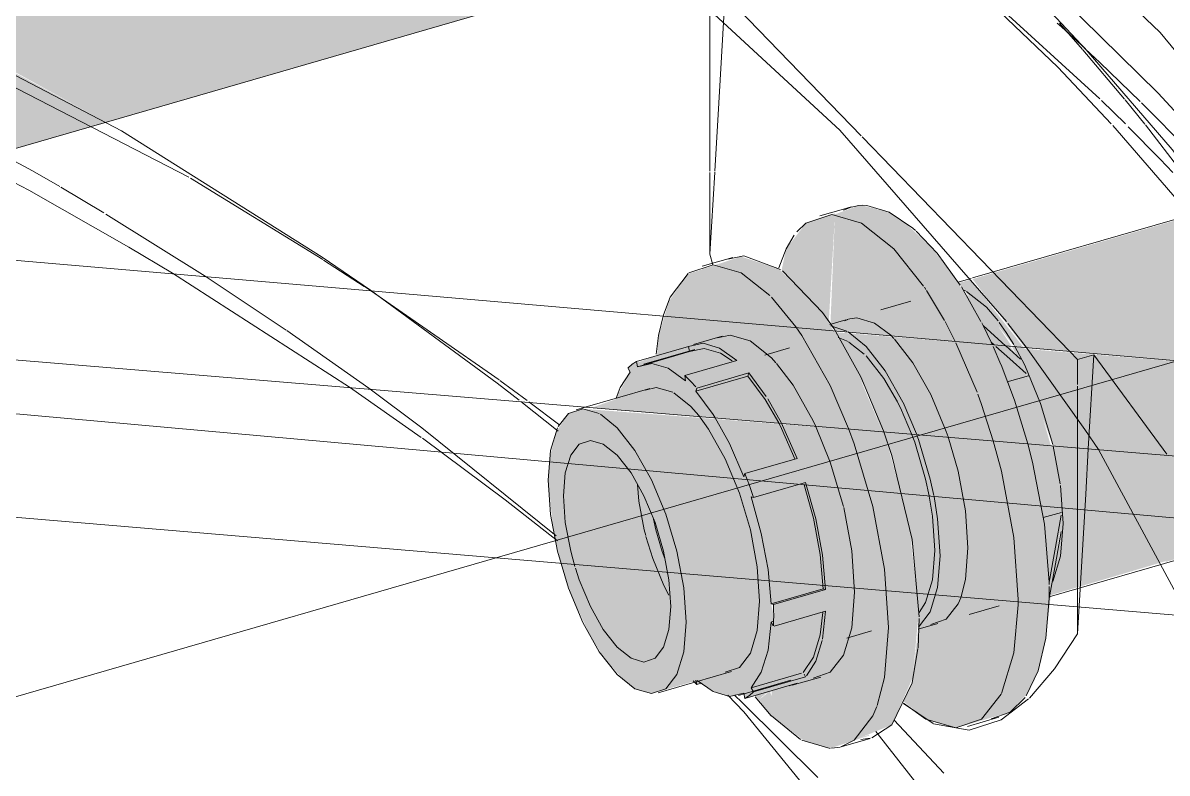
# Model space of a CAD drawing. Header units: metres. Extents: x -0.9 to 62, y -37.3 to 60.
# Drawn here: x 35.2164 to 35.391, y 43.3343 to 43.4489 of the extents above; entities that cross this region are included whole.
import ezdxf

# ---------------------------------------------------------------- set-up
doc = ezdxf.new("R2010")
doc.units = ezdxf.units.M
doc.layers.add('A-FLOR', color=7, linetype='Continuous', lineweight=9, true_color=0x007f00)
doc.layers.add('P-PIPE', color=7, linetype='Continuous', lineweight=5)
doc.layers.add('P-SANR-FIXT', color=7, linetype='Continuous', lineweight=5)

# ---------------------------------------------------------------- blocks, each defined once
blk = doc.blocks.new('Caixa d_água de polietileno 1000 a 5000 Litros - Fortlev - 1000 L-3723394-3D_DT_05')
at = {"layer": 'P-SANR-FIXT', "true_color": 0x1d4581, "transparency": 33554560}
h = blk.add_hatch(color=156, dxfattribs=at)
h.paths.add_polyline_path([(11.02052, 43.19987), (11.02219, 43.21289), (11.02891, 43.23912), (11.03451, 43.25417), (11.0136, 43.24817), (11.01379, 43.2407), (11.01681, 43.2158), (11.02049, 43.20001)])
h.paths.add_polyline_path([(11.01845, 43.2373), (11.01845, 43.2373), (11.01902, 43.23733)])
h.paths.add_polyline_path([(11.01372, 43.263), (11.04182, 43.27079), (11.04973, 43.28649), (11.06591, 43.31167), (11.08321, 43.3339), (11.10392, 43.3563), (11.12789, 43.37839), (11.15151, 43.3974), (11.17973, 43.41718), (11.21082, 43.43619), (11.24269, 43.45331), (11.27732, 43.46984), (11.14804, 43.47918), (11.14572, 43.47752), (11.11815, 43.45489), (11.09498, 43.4328), (11.07512, 43.41065), (11.05761, 43.38738), (11.04299, 43.36363), (11.03155, 43.34021), (11.02282, 43.31635), (11.01667, 43.2906), (11.01374, 43.26543), (11.01372, 43.2638)])
h.paths.add_polyline_path([(12.21938, 43.43373), (12.30389, 43.45817), (12.2834, 43.47509), (12.25235, 43.4971), (12.22177, 43.51602), (12.18978, 43.53341), (12.15496, 43.55), (12.1198, 43.5647), (12.11658, 43.56589), (11.98169, 43.52388), (12.00505, 43.5184), (12.04864, 43.50626), (12.08759, 43.49358), (12.12289, 43.4804), (12.1591, 43.46487), (12.1934, 43.44805), (12.21755, 43.43473)])
h.paths.add_polyline_path([(11.30907, 43.48282), (11.31669, 43.48568), (11.35469, 43.49914), (11.36651, 43.50283), (11.36198, 43.50716), (11.3613, 43.50809), (11.35556, 43.51083), (11.34969, 43.51617), (11.34598, 43.52144), (11.34396, 43.52647), (11.34301, 43.53462), (11.34331, 43.53705), (11.34481, 43.54481), (11.34856, 43.55352), (11.35401, 43.56149), (11.36124, 43.56884), (11.36345, 43.57045), (11.37027, 43.57472), (11.37583, 43.57728), (11.38329, 43.57926), (11.39056, 43.57972), (11.39677, 43.57895), (11.39929, 43.57801), (11.40389, 43.57581), (11.408, 43.57254), (11.41281, 43.56692), (11.41613, 43.56055), (11.42047, 43.55599), (11.42385, 43.54919), (11.42499, 43.54131), (11.42354, 43.53192), (11.42265, 43.52962), (11.42304, 43.52819), (11.42353, 43.52402), (11.42291, 43.51886), (11.43592, 43.52204), (11.47109, 43.52991), (11.52012, 43.53865), (11.56184, 43.54485), (11.46205, 43.61052), (11.43345, 43.60412), (11.4344, 43.60282), (11.43416, 43.56911), (11.4331, 43.60404), (11.42054, 43.60096), (11.38135, 43.59031), (11.33999, 43.57709), (11.30292, 43.56341), (11.2662, 43.54783), (11.23628, 43.53357), (11.2, 43.51358), (11.17014, 43.49479), (11.16708, 43.49263), (11.30885, 43.48284)])
h.paths.add_polyline_path([(11.95275, 43.5302), (12.0946, 43.57399), (12.08115, 43.57876), (12.04025, 43.59156), (11.99929, 43.6025), (11.95671, 43.61203), (11.91732, 43.61938), (11.87241, 43.62598), (11.8234, 43.63119), (11.78393, 43.6341), (11.76997, 43.63463), (11.73879, 43.55341), (11.79029, 43.55122), (11.83492, 43.54768), (11.87898, 43.54258), (11.92296, 43.53581), (11.95263, 43.53022)])
h.paths.add_polyline_path([(11.58185, 43.54664), (11.61069, 43.54942), (11.6548, 43.55224), (11.70122, 43.5535), (11.73431, 43.55352), (11.75298, 43.60397), (11.76466, 43.63484), (11.73085, 43.63584), (11.68511, 43.63566), (11.64377, 43.63415), (11.5956, 43.63056), (11.54924, 43.62534), (11.50749, 43.61913), (11.47965, 43.61386), (11.57497, 43.55122), (11.57976, 43.54803)])
h = blk.add_hatch(color=156, dxfattribs=at)
h.paths.add_polyline_path([(12.32971, 43.40311), (12.33067, 43.41982), (12.32623, 43.41831), (12.32321, 43.41439), (12.32251, 43.41112), (12.32267, 43.41099), (12.32933, 43.40375), (12.32964, 43.40324)])
h.paths.add_polyline_path([(11.3613, 43.50809), (11.357, 43.51422), (11.35508, 43.52475), (11.35731, 43.53639), (11.36296, 43.54726), (11.37265, 43.55741), (11.3829, 43.56391), (11.39462, 43.5673), (11.40567, 43.56667), (11.41511, 43.56163), (11.41556, 43.56142), (11.41237, 43.56776), (11.40671, 43.57357), (11.40297, 43.57638), (11.39677, 43.57895), (11.39561, 43.57922), (11.38819, 43.57976), (11.38137, 43.57888), (11.37392, 43.57646), (11.36854, 43.5739), (11.36055, 43.56826), (11.35805, 43.56576), (11.35282, 43.56011), (11.3478, 43.55235), (11.34439, 43.5437), (11.34301, 43.53336), (11.34325, 43.53125), (11.34409, 43.52615), (11.34674, 43.52015), (11.35033, 43.51559), (11.35602, 43.51041), (11.35988, 43.50872)])
h = blk.add_hatch(color=156, dxfattribs=at)
h.paths.add_polyline_path([(11.0301, 43.17057), (11.03107, 43.19136), (11.03586, 43.21817), (11.04297, 43.24191), (11.05006, 43.25843), (11.03451, 43.25417), (11.02826, 43.2373), (11.02206, 43.21194), (11.02066, 43.1993), (11.0227, 43.19136), (11.02988, 43.17119)])
h.paths.add_polyline_path([(11.04182, 43.27079), (11.05851, 43.27541), (11.06881, 43.29318), (11.08578, 43.31689), (11.1057, 43.33995), (11.12633, 43.3604), (11.15406, 43.38366), (11.18193, 43.40387), (11.21082, 43.4222), (11.24242, 43.43978), (11.2824, 43.45885), (11.3039, 43.46792), (11.27732, 43.46962), (11.27082, 43.46668), (11.23681, 43.45028), (11.2043, 43.43237), (11.1766, 43.41512), (11.14793, 43.39464), (11.12193, 43.37319), (11.09962, 43.3519), (11.07987, 43.32987), (11.06263, 43.30697), (11.04892, 43.28504), (11.04252, 43.2722)])
h.paths.add_polyline_path([(12.20309, 43.42902), (12.21938, 43.43373), (12.18515, 43.45228), (12.1547, 43.46694), (12.1198, 43.4817), (12.07698, 43.49723), (12.03697, 43.50971), (12.00204, 43.51922), (11.98169, 43.52388), (11.96029, 43.51692), (11.98024, 43.51271), (12.02534, 43.50109), (12.06616, 43.48862), (12.10729, 43.47386), (12.14003, 43.4605), (12.17563, 43.44377), (12.20134, 43.42996)])
h.paths.add_polyline_path([(11.33763, 43.48083), (11.35489, 43.48704), (11.39377, 43.49949), (11.39244, 43.50007), (11.39054, 43.49946), (11.38251, 43.49814), (11.37401, 43.49914), (11.36685, 43.50251), (11.36651, 43.50283), (11.34485, 43.49587), (11.30907, 43.48282), (11.3361, 43.48093)])
h.paths.add_polyline_path([(11.41188, 43.50402), (11.43965, 43.51122), (11.47952, 43.51999), (11.53001, 43.52873), (11.57363, 43.53455), (11.57699, 43.53488), (11.56203, 43.54454), (11.55236, 43.54329), (11.5082, 43.5367), (11.46434, 43.5284), (11.4227, 43.51881), (11.42047, 43.51354), (11.41769, 43.50934), (11.41324, 43.50496)])
h.paths.add_polyline_path([(11.92983, 43.52306), (11.95219, 43.53031), (11.91003, 43.53795), (11.8667, 43.54415), (11.82276, 43.5488), (11.77659, 43.55197), (11.73875, 43.5533), (11.73444, 43.54209), (11.75881, 43.54156), (11.80455, 43.53904), (11.84618, 43.53532), (11.89276, 43.5293), (11.9286, 43.52327)])
h.paths.add_polyline_path([(11.59662, 43.53683), (11.62157, 43.53901), (11.66712, 43.54154), (11.71456, 43.54237), (11.73025, 43.54215), (11.73428, 43.55343), (11.68807, 43.55335), (11.64284, 43.55166), (11.59609, 43.54816), (11.58185, 43.54664), (11.59646, 43.53694)])
h = blk.add_hatch(color=156, dxfattribs=at)
h.paths.add_polyline_path([(12.31904, 43.34553), (12.32035, 43.34675), (12.31852, 43.34618), (12.31895, 43.34565)])
h.paths.add_polyline_path([(11.38251, 43.49814), (11.39183, 43.49982), (11.39244, 43.50007), (11.38912, 43.50179), (11.38886, 43.50204), (11.38573, 43.50228), (11.38573, 43.50156), (11.3834, 43.50156), (11.38323, 43.50091), (11.38251, 43.50091), (11.37561, 43.50091), (11.37561, 43.49914), (11.37561, 43.49885), (11.37877, 43.49852)])
h = blk.add_hatch(color=156, dxfattribs=at)
h.paths.add_polyline_path([(12.34912, 43.34124), (12.35741, 43.34367), (12.36001, 43.3465), (12.36176, 43.35029), (12.36289, 43.35522), (12.36388, 43.3639), (12.36525, 43.3727), (12.36494, 43.37593), (12.36424, 43.38131), (12.36362, 43.38431), (12.33793, 43.38644), (12.33957, 43.3819), (12.3426, 43.36835), (12.34337, 43.35651), (12.34245, 43.34813), (12.34112, 43.3453), (12.34455, 43.34257), (12.34765, 43.34167)])
h.paths.add_polyline_path([(12.35766, 43.39949), (12.35529, 43.40301), (12.35378, 43.40473), (12.35267, 43.40585), (12.35047, 43.40763), (12.34891, 43.41002), (12.34551, 43.41448), (12.3414, 43.41832), (12.33895, 43.41998), (12.33473, 43.42102), (12.33398, 43.42089), (12.33066, 43.41965), (12.32996, 43.40269), (12.33071, 43.40183), (12.35735, 43.39952)])
h = blk.add_hatch(color=156, dxfattribs=at)
h.paths.add_polyline_path([(12.38121, 43.36661), (12.41391, 43.37619), (12.41179, 43.3803), (12.37073, 43.38371), (12.38115, 43.36671)])
h.paths.add_polyline_path([(12.40295, 43.39556), (12.38495, 43.41941), (12.35165, 43.40977), (12.35963, 43.39932), (12.40224, 43.39563)])
for points in [[(12.33046, 43.40185), (12.32877, 43.40469), (12.32225, 43.41122), (12.31636, 43.41321), (12.30826, 43.41058), (12.30532, 43.40638), (12.30462, 43.40408), (12.32983, 43.4019)], [(12.33793, 43.38644), (12.33385, 43.39613), (12.33046, 43.40185), (12.30462, 43.40408), (12.3037, 43.40077), (12.30349, 43.3981), (12.2996, 43.3967), (12.29913, 43.39608), (12.29942, 43.39556), (12.29758, 43.39228), (12.29734, 43.39147), (12.29354, 43.39013), (12.33698, 43.38652)], [(12.36362, 43.38431), (12.36205, 43.38975), (12.36043, 43.394), (12.35857, 43.39792), (12.35735, 43.39952), (12.33057, 43.40167), (12.33527, 43.39317), (12.33793, 43.38644), (12.36325, 43.38434)], [(12.37073, 43.38371), (12.36767, 43.38838), (12.35946, 43.39933), (12.35766, 43.39949), (12.36022, 43.39453), (12.36287, 43.38724), (12.36396, 43.38428), (12.36882, 43.38387)], [(12.34075, 43.37704), (12.33865, 43.38461), (12.33793, 43.38644), (12.29215, 43.38997), (12.28997, 43.38923), (12.28812, 43.38645), (12.28718, 43.38271), (12.28711, 43.38186), (12.33935, 43.37716)], [(12.34319, 43.36181), (12.342, 43.3719), (12.34075, 43.37704), (12.28711, 43.38186), (12.28692, 43.3787), (12.28762, 43.37187), (12.28885, 43.36639), (12.34307, 43.36182)]]:
    blk.add_hatch(color=156, dxfattribs=at).paths.add_polyline_path(points)
h = blk.add_hatch(color=156, dxfattribs=at)
h.paths.add_polyline_path([(12.36345, 43.36147), (12.38115, 43.36671), (12.37073, 43.38371), (12.36362, 43.38431), (12.36424, 43.38131), (12.36502, 43.37486), (12.36507, 43.37061), (12.36346, 43.36155)])
h.paths.add_polyline_path([(12.35946, 43.39933), (12.35135, 43.40969), (12.34954, 43.40916), (12.35148, 43.40668), (12.35378, 43.40473), (12.35576, 43.40236), (12.35806, 43.39946)])
h = blk.add_hatch(color=156, dxfattribs=at)
h.paths.add_polyline_path([(12.41396, 43.37608), (12.41486, 43.37646), (12.41249, 43.38024), (12.41199, 43.38017), (12.41391, 43.37618)])
h.paths.add_polyline_path([(12.41193, 43.38029), (12.40826, 43.38724), (12.40295, 43.39556), (12.35963, 43.39912), (12.37023, 43.38454), (12.37073, 43.38371), (12.41179, 43.3803)])
h = blk.add_hatch(color=156, dxfattribs=at)
h.paths.add_polyline_path([(12.32991, 43.33813), (12.33409, 43.33957), (12.33935, 43.34172), (12.34254, 43.34895), (12.34344, 43.35901), (12.34299, 43.36183), (12.28887, 43.36632), (12.29053, 43.36125), (12.29332, 43.35529), (12.29545, 43.35189), (12.29834, 43.34866), (12.30013, 43.34723), (12.30267, 43.34649), (12.3091, 43.34835), (12.30957, 43.3479), (12.31054, 43.3479), (12.31273, 43.3466), (12.31456, 43.34607), (12.31677, 43.34657), (12.31692, 43.34576), (12.32098, 43.34675), (12.32098, 43.34618), (12.32251, 43.34618), (12.32224, 43.34565), (12.32259, 43.34565), (12.32259, 43.34421), (12.32497, 43.34421), (12.32504, 43.34372), (12.3256, 43.34372), (12.3256, 43.34123), (12.32954, 43.33964), (12.32989, 43.33821)])
h.paths.add_polyline_path([(12.32731, 43.34886), (12.32772, 43.34901), (12.32737, 43.34888)])
h.paths.add_polyline_path([(12.32091, 43.35741), (12.3213, 43.35765), (12.32128, 43.35752)])
h.paths.add_polyline_path([(12.32131, 43.35839), (12.32091, 43.36019), (12.32128, 43.36009), (12.32131, 43.35872)])
h = blk.add_hatch(color=156, dxfattribs=at)
h.paths.add_polyline_path([(12.32991, 43.33813), (12.32954, 43.33964), (12.3256, 43.34123), (12.3256, 43.34372), (12.32504, 43.34372), (12.32497, 43.34421), (12.32259, 43.34421), (12.32259, 43.34565), (12.3223, 43.34576), (12.32251, 43.34618), (12.32098, 43.34618), (12.32071, 43.34685), (12.31904, 43.34553), (12.32098, 43.34307), (12.32595, 43.33928), (12.32874, 43.33847)])
h.paths.add_polyline_path([(12.33006, 43.33818), (12.33589, 43.34009), (12.33585, 43.3402), (12.33005, 43.33818)])
at = {"layer": 'P-SANR-FIXT', "color": 157, "true_color": 0x4e6280}
for p, q in [((12.3803, 43.44739), (12.35798, 43.46885)), ((12.36468, 43.44212), (12.3409, 43.46486)), ((12.29851, 43.46297), (12.3314, 43.43249)), ((12.36846, 43.44483), (12.36492, 43.44886)), ((12.37487, 43.43722), (12.36851, 43.44478)), ((12.37281, 43.43348), (12.36468, 43.44212)), ((12.37796, 43.43341), (12.37495, 43.43714)), ((12.3314, 43.43249), (12.35684, 43.40328)), ((12.38584, 43.41841), (12.37307, 43.43319)), ((12.38363, 43.42609), (12.37805, 43.43329)), ((12.41252, 43.38024), (11.84128, 43.42773)), ((12.21908, 43.41986), (12.21247, 43.42379)), ((12.23454, 43.41021), (12.21936, 43.41969)), ((12.25974, 43.40808), (12.25241, 43.41311)), ((12.35705, 43.40301), (12.35983, 43.39938)), ((12.2884, 43.38655), (12.28269, 43.3911)), ((12.37089, 43.38375), (12.39495, 43.33906)), ((12.31675, 43.34372), (12.3143, 43.34623)), ((12.35443, 43.29744), (12.31675, 43.34372))]:
    blk.add_line(p, q, dxfattribs=at)
at = {"layer": 'P-SANR-FIXT', "color": 167, "true_color": 0x355380}
for p, q in [((12.37111, 43.43729), (12.34931, 43.45716)), ((12.31158, 43.42622), (12.31158, 43.45549)), ((12.33465, 43.43165), (12.31179, 43.45527)), ((12.20761, 43.42335), (12.17477, 43.44035)), ((12.37501, 43.43345), (12.37136, 43.43705)), ((12.3803, 43.42808), (12.37544, 43.43302)), ((12.36653, 43.39872), (12.33481, 43.43149)), ((12.38225, 43.42605), (12.3803, 43.42808)), ((12.3123, 43.42608), (12.31158, 43.41358)), ((12.31158, 43.41358), (12.31158, 43.42603)), ((12.23229, 43.42516), (12.25247, 43.41276)), ((12.31201, 43.41195), (12.31158, 43.41358)), ((12.25261, 43.41267), (12.25881, 43.40863)), ((12.2469, 43.40199), (12.23454, 43.41021)), ((12.25883, 43.40862), (12.25975, 43.40801)), ((12.25949, 43.39309), (12.24701, 43.40191)), ((12.26751, 43.38559), (12.25658, 43.39327)), ((12.28393, 43.39104), (12.28868, 43.38747)), ((12.3677, 43.38392), (12.3677, 43.3556)), ((12.31651, 43.34515), (12.31532, 43.34627)), ((12.32805, 43.3337), (12.31651, 43.34514)), ((12.34563, 43.34193), (12.34113, 43.34499)), ((12.3397, 43.34241), (12.34727, 43.33436)), ((12.35115, 43.34092), (12.34571, 43.34189))]:
    blk.add_line(p, q, dxfattribs=at)
at = {"layer": 'P-SANR-FIXT', "color": 167, "true_color": 0x284b80}
for p, q in [((12.36524, 43.44827), (12.36459, 43.44886)), ((12.37725, 43.43688), (12.3711, 43.44281)), ((12.38472, 43.42936), (12.37747, 43.43666)), ((12.25658, 43.39327), (12.22956, 43.41066)), ((12.25975, 43.40801), (12.27941, 43.39437)), ((12.3677, 43.39751), (12.36653, 43.39872)), ((12.37016, 43.39822), (12.3677, 43.39751)), ((12.3677, 43.39751), (12.3677, 43.39368)), ((12.36933, 43.38383), (12.37016, 43.39822)), ((12.38131, 43.38304), (12.37016, 43.39822)), ((12.27952, 43.39428), (12.28367, 43.39124)), ((12.3677, 43.3934), (12.3677, 43.38397))]:
    blk.add_line(p, q, dxfattribs=at)
at = {"layer": 'P-SANR-FIXT', "color": 167, "true_color": 0x224780}
for p, q in [((12.36888, 43.4449), (12.36524, 43.44826)), ((12.3711, 43.44281), (12.3689, 43.44488))]:
    blk.add_line(p, q, dxfattribs=at)
at = {"layer": 'P-SANR-FIXT', "color": 8, "true_color": 0x808080}
blk.add_line((11.84871, 43.40348), (12.42137, 43.35522), dxfattribs=at)
at = {"layer": 'P-SANR-FIXT', "color": 167, "true_color": 0x355380}
for points in [[(12.08911, 43.48987, 0), (12.08976, 43.48965, 0), (12.16489, 43.45996, 0), (12.23202, 43.42532, 0)], [(12.31403, 43.45602, 0), (12.31281, 43.43489, 0), (12.31231, 43.42624, 0)], [(12.22956, 43.41066, 0), (12.22285, 43.41466, 0), (12.20763, 43.42335, 0)], [(12.28247, 43.39127, 0), (12.2791, 43.39389, 0), (12.25974, 43.40808, 0)], [(12.35983, 43.39938, 0), (12.36882, 43.38683, 0), (12.37089, 43.38375, 0)], [(12.28829, 43.36979, 0), (12.2803, 43.37607, 0), (12.2677, 43.38546, 0)], [(12.3677, 43.3556, 0), (12.36893, 43.37691, 0), (12.36933, 43.38383, 0)], [(12.3677, 43.3556, 0), (12.36419, 43.35028, 0), (12.36033, 43.3458, 0)], [(12.3602, 43.34567, 0), (12.35603, 43.34249, 0), (12.35116, 43.34092, 0)]]:
    blk.add_polyline3d(points, dxfattribs=at)
at = {"layer": 'P-SANR-FIXT', "color": 157, "true_color": 0x4e6280}
for points in [[(12.34982, 43.46655, 0), (12.36542, 43.45252, 0), (12.37999, 43.43817, 0)], [(12.25238, 43.41313, 0), (12.22177, 43.43241, 0), (12.16186, 43.4637, 0)], [(12.37299, 43.05399, 0), (12.41041, 43.09633, 0), (12.44114, 43.14536, 0), (12.4604, 43.19611, 0), (12.46786, 43.24777, 0), (12.46342, 43.29954, 0), (12.44715, 43.3506, 0), (12.41929, 43.40014, 0), (12.3803, 43.44739, 0)], [(12.21233, 43.42388, 0), (12.20817, 43.42629, 0), (12.1749, 43.44416, 0)], [(12.37999, 43.43817, 0), (12.39351, 43.42351, 0), (12.40594, 43.40857, 0)], [(12.28811, 43.37055, 0), (12.26762, 43.38704, 0), (12.25949, 43.39309, 0)], [(12.37095, 43.2954, 0), (12.36388, 43.30631, 0), (12.33691, 43.34069, 0)]]:
    blk.add_polyline3d(points, dxfattribs=at)
at = {"layer": 'P-SANR-FIXT', "color": 8, "true_color": 0x808080}
for points in [[(12.3539, 43.46097, 0), (12.36902, 43.44478, 0), (12.38213, 43.42955, 0), (12.39315, 43.41538, 0), (12.40204, 43.40236, 0), (12.40636, 43.39514, 0)], [(12.40746, 43.39517, 0), (12.33687, 43.40129, 0), (12.26629, 43.40739, 0), (12.19571, 43.41346, 0), (12.12515, 43.41949, 0), (12.0546, 43.42545, 0), (11.98409, 43.43128, 0), (11.91364, 43.43688, 0), (11.84348, 43.44188, 0)], [(11.84947, 43.42308, 0), (11.92039, 43.41569, 0), (11.99123, 43.40888, 0), (12.06198, 43.40229, 0), (12.13269, 43.39582, 0), (12.20338, 43.38941, 0), (12.27405, 43.38303, 0), (12.34472, 43.37668, 0), (12.41537, 43.37035, 0)]]:
    blk.add_polyline3d(points, dxfattribs=at)
blk = doc.blocks.new('Adaptador Soldavel com Anel para Caixa Dagua - Fortlev - Standard-3696451-3D_DT_05')
at = {"layer": 'P-PIPE', "color": 158, "true_color": 0x0e2240}
for p, q in [((12.3316, 43.42034), (12.32837, 43.4194)), ((12.31506, 43.41308), (12.31037, 43.41173)), ((12.32468, 43.4025), (12.32098, 43.40702)), ((12.33233, 43.40354), (12.32988, 43.40283)), ((12.29251, 43.39022), (12.29116, 43.38983)), ((12.32488, 43.38239), (12.31692, 43.38009)), ((12.31692, 43.38009), (12.31677, 43.3796)), ((12.31823, 43.3764), (12.32618, 43.3787)), ((12.31786, 43.37651), (12.31823, 43.3764)), ((12.32887, 43.36249), (12.32091, 43.36019)), ((12.32887, 43.36249), (12.32923, 43.36239)), ((12.32923, 43.36239), (12.32128, 43.36009)), ((12.32128, 43.36009), (12.32091, 43.36019)), ((12.32138, 43.3568), (12.32923, 43.35907)), ((12.32923, 43.35907), (12.32875, 43.35482)), ((12.3213, 43.35753), (12.32091, 43.35741)), ((12.32091, 43.35741), (12.32123, 43.35684)), ((12.34334, 43.35347), (12.34353, 43.35796)), ((12.33248, 43.35496), (12.33622, 43.35605)), ((12.30366, 43.34663), (12.31489, 43.34988)), ((12.30957, 43.3479), (12.30944, 43.34856)), ((12.31595, 43.34622), (12.3239, 43.34853)), ((12.32556, 43.34962), (12.31786, 43.34739)), ((12.32618, 43.34905), (12.31823, 43.34675)), ((12.32412, 43.34776), (12.3285, 43.34902)), ((12.32597, 43.34943), (12.32618, 43.34905)), ((12.30901, 43.34842), (12.30957, 43.3479)), ((12.31026, 43.3481), (12.30957, 43.3479)), ((12.31692, 43.34576), (12.32488, 43.34806)), ((12.31823, 43.34675), (12.31786, 43.34739)), ((12.32488, 43.34806), (12.32368, 43.34766)), ((12.31677, 43.34657), (12.31692, 43.34576)), ((12.33013, 43.33814), (12.33145, 43.33833)), ((12.33159, 43.33837), (12.33603, 43.33965))]:
    blk.add_line(p, q, dxfattribs=at)
at = {"layer": 'P-PIPE', "color": 169, "true_color": 0x153360}
for p, q in [((12.33314, 43.42078), (12.3316, 43.42034)), ((12.33194, 43.42029), (12.33313, 43.42077)), ((12.33313, 43.42077), (12.33432, 43.421)), ((12.34455, 43.40817), (12.34432, 43.40852)), ((12.34738, 43.40345), (12.34464, 43.40803)), ((12.34995, 43.40857), (12.35295, 43.40331)), ((12.34224, 43.4064), (12.33768, 43.40508)), ((12.33246, 43.40183), (12.33003, 43.40261)), ((12.33217, 43.4034), (12.33264, 43.40361)), ((12.33291, 43.4037), (12.33248, 43.40358)), ((12.33291, 43.4037), (12.33398, 43.40385)), ((12.34902, 43.40026), (12.34746, 43.4033)), ((12.35307, 43.40307), (12.35327, 43.40268)), ((12.31345, 43.40107), (12.30907, 43.3998)), ((12.3346, 43.39487), (12.33053, 43.40215)), ((12.30036, 43.3972), (12.30832, 43.3995)), ((12.30832, 43.3995), (12.30847, 43.39869)), ((12.32372, 43.39925), (12.31998, 43.39816)), ((12.35449, 43.40016), (12.35467, 43.39976)), ((12.35449, 43.40016), (12.35498, 43.39972)), ((12.30847, 43.39869), (12.30051, 43.39639)), ((12.30929, 43.39903), (12.30148, 43.39677)), ((12.29905, 43.39621), (12.29942, 43.39556)), ((12.29968, 43.39677), (12.29907, 43.39623)), ((12.30036, 43.3972), (12.29968, 43.39677)), ((12.30051, 43.39639), (12.30036, 43.3972)), ((12.31567, 43.39736), (12.30772, 43.39506)), ((12.30772, 43.39506), (12.30787, 43.39425)), ((12.31737, 43.39495), (12.30942, 43.39265)), ((12.30957, 43.39314), (12.31752, 43.39544)), ((12.31752, 43.39544), (12.31737, 43.39495)), ((12.31752, 43.39544), (12.32017, 43.39184)), ((12.33808, 43.38659), (12.3346, 43.39487)), ((12.30239, 43.39308), (12.29251, 43.39022)), ((12.30338, 43.39322), (12.3017, 43.39279)), ((12.30592, 43.39248), (12.30338, 43.39322)), ((12.30864, 43.39031), (12.30608, 43.39238)), ((12.30942, 43.39265), (12.30957, 43.39314)), ((12.3204, 43.39149), (12.3225, 43.38775)), ((12.30986, 43.38892), (12.30864, 43.39031)), ((12.3434, 43.38528), (12.34313, 43.38604)), ((12.34505, 43.37668), (12.3445, 43.37922)), ((12.34555, 43.3736), (12.34506, 43.37664)), ((12.34633, 43.37316), (12.34578, 43.37657)), ((12.34591, 43.36835), (12.34555, 43.3736)), ((12.34672, 43.36752), (12.34633, 43.37316)), ((12.36526, 43.37416), (12.36245, 43.37335)), ((12.36519, 43.37375), (12.36431, 43.36883)), ((12.3586, 43.36085), (12.35796, 43.37031)), ((12.34555, 43.36385), (12.34591, 43.36835)), ((12.36431, 43.36883), (12.36336, 43.3635)), ((12.36337, 43.36314), (12.36336, 43.3635)), ((12.36337, 43.36223), (12.36337, 43.36286)), ((12.3586, 43.36008), (12.3586, 43.36085)), ((12.36336, 43.36099), (12.36337, 43.36156)), ((12.36337, 43.3616), (12.36337, 43.36223)), ((12.35113, 43.35856), (12.3557, 43.35988)), ((12.34335, 43.35631), (12.34637, 43.35718)), ((12.31848, 43.34597), (12.32094, 43.34311)), ((12.32098, 43.34307), (12.32539, 43.3395)), ((12.35091, 43.34149), (12.35567, 43.34287)), ((12.3256, 43.33939), (12.32991, 43.33813)), ((12.3346, 43.33949), (12.33603, 43.33966))]:
    blk.add_line(p, q, dxfattribs=at)
at = {"layer": 'P-PIPE', "color": 156, "true_color": 0x193c70}
for p, q in [((12.33917, 43.40119), (12.33964, 43.40072)), ((12.33267, 43.40022), (12.33113, 43.40083)), ((12.33511, 43.39833), (12.3328, 43.40014)), ((12.35235, 43.39252), (12.34912, 43.40006)), ((12.3548, 43.39949), (12.356, 43.39671)), ((12.359, 43.39753), (12.35673, 43.39957)), ((12.35694, 43.39407), (12.36022, 43.39502)), ((12.34065, 43.39009), (12.34021, 43.39098)), ((12.3431, 43.38612), (12.34106, 43.39093)), ((12.34236, 43.38613), (12.34065, 43.39009))]:
    blk.add_line(p, q, dxfattribs=at)
at = {"layer": 'P-PIPE', "color": 169, "true_color": 0x153360}
for points in [[(12.33554, 43.421, 0), (12.33492, 43.42103, 0), (12.33432, 43.421, 0)], [(12.33554, 43.421, 0), (12.33895, 43.41998, 0), (12.34256, 43.41752, 0), (12.34297, 43.41716, 0)], [(12.33473, 43.41832, 0), (12.33016, 43.41965, 0), (12.32623, 43.41831, 0), (12.32486, 43.41699, 0)], [(12.34419, 43.40871, 0), (12.33964, 43.4144, 0), (12.33473, 43.41832, 0)], [(12.34306, 43.41708, 0), (12.34625, 43.41372, 0), (12.34976, 43.40886, 0)], [(12.32444, 43.41645, 0), (12.32321, 43.41439, 0), (12.3221, 43.41148, 0)], [(12.30448, 43.40433, 0), (12.30373, 43.40114, 0), (12.30335, 43.39832, 0)], [(12.33398, 43.40385, 0), (12.33671, 43.40306, 0), (12.33917, 43.40119, 0)], [(12.35449, 43.40016, 0), (12.35389, 43.40143, 0), (12.35327, 43.40268, 0)], [(12.35671, 43.39959, 0), (12.35614, 43.4001, 0), (12.35327, 43.40268, 0)], [(12.31274, 43.40079, 0), (12.31464, 43.40123, 0), (12.3177, 43.40034, 0), (12.32098, 43.39773, 0), (12.32166, 43.39699, 0)], [(12.33274, 43.38696, 0), (12.32991, 43.39351, 0), (12.3256, 43.40115, 0), (12.32468, 43.4025, 0)], [(12.30832, 43.3995, 0), (12.31053, 43.39996, 0), (12.31302, 43.39923, 0), (12.31567, 43.39736, 0)], [(12.30847, 43.39869, 0), (12.31067, 43.39919, 0), (12.31317, 43.39846, 0), (12.31496, 43.39729, 0)], [(12.30787, 43.39425, 0), (12.30521, 43.39616, 0), (12.30272, 43.39689, 0), (12.30051, 43.39639, 0)], [(12.32175, 43.39689, 0), (12.32426, 43.39357, 0), (12.32731, 43.38815, 0), (12.32769, 43.38734, 0)], [(12.29942, 43.39556, 0), (12.29787, 43.39321, 0), (12.29727, 43.39159, 0)], [(12.30942, 43.39332, 0), (12.30865, 43.39415, 0), (12.30772, 43.39506, 0)], [(12.31737, 43.39495, 0), (12.32003, 43.39137, 0), (12.32208, 43.38781, 0)], [(12.31237, 43.38861, 0), (12.31207, 43.38907, 0), (12.30942, 43.39265, 0)], [(12.3445, 43.37922, 0), (12.34283, 43.38485, 0), (12.34236, 43.38613, 0)], [(12.34575, 43.37675, 0), (12.3452, 43.37922, 0), (12.3434, 43.38528, 0)], [(12.34793, 43.38569, 0), (12.34945, 43.38045, 0), (12.35058, 43.37439, 0), (12.35096, 43.36874, 0)], [(12.35796, 43.37031, 0), (12.35606, 43.38045, 0), (12.35483, 43.38509, 0)], [(12.36011, 43.38462, 0), (12.36083, 43.38182, 0), (12.36263, 43.37237, 0), (12.36336, 43.3635, 0)], [(12.36336, 43.36099, 0), (12.36431, 43.36632, 0), (12.36519, 43.37124, 0)], [(12.35096, 43.36874, 0), (12.35058, 43.36389, 0), (12.34985, 43.36112, 0)], [(12.3434, 43.35661, 0), (12.3452, 43.35895, 0), (12.34633, 43.36267, 0), (12.34672, 43.36752, 0)], [(12.3435, 43.35885, 0), (12.3445, 43.36039, 0), (12.34555, 43.36385, 0)], [(12.34985, 43.36112, 0), (12.34945, 43.36017, 0), (12.34765, 43.35783, 0), (12.3453, 43.35703, 0)], [(12.36336, 43.36099, 0), (12.36287, 43.35496, 0), (12.36168, 43.34994, 0), (12.35983, 43.34613, 0)], [(12.35606, 43.3465, 0), (12.35796, 43.35273, 0), (12.3586, 43.36005, 0)], [(12.34113, 43.34505, 0), (12.34455, 43.34257, 0), (12.34912, 43.34124, 0), (12.35305, 43.34258, 0), (12.35601, 43.34638, 0)], [(12.35967, 43.3459, 0), (12.35741, 43.34367, 0), (12.35449, 43.34264, 0)]]:
    blk.add_polyline3d(points, dxfattribs=at)
at = {"layer": 'P-PIPE', "color": 158, "true_color": 0x0e2240}
for points in [[(12.32236, 43.41125, 0), (12.31674, 43.41332, 0), (12.31431, 43.41281, 0)], [(12.32074, 43.40726, 0), (12.31636, 43.4107, 0), (12.31205, 43.41196, 0), (12.30835, 43.4107, 0)], [(12.30825, 43.41062, 0), (12.30551, 43.40701, 0), (12.30448, 43.40433, 0)], [(12.33053, 43.40215, 0), (12.32877, 43.40469, 0), (12.32267, 43.41102, 0)], [(12.29469, 43.38923, 0), (12.29215, 43.38997, 0), (12.28997, 43.38923, 0), (12.2884, 43.38725, 0)], [(12.30793, 43.35737, 0), (12.30757, 43.36261, 0), (12.30652, 43.36823, 0), (12.30485, 43.37386, 0), (12.30267, 43.3791, 0), (12.30013, 43.3836, 0), (12.29741, 43.38706, 0), (12.29486, 43.38913, 0)], [(12.31916, 43.36061, 0), (12.3188, 43.36586, 0), (12.31775, 43.37148, 0), (12.31608, 43.37711, 0), (12.3139, 43.38235, 0), (12.31136, 43.38685, 0), (12.30986, 43.38892, 0)], [(12.2883, 43.38705, 0), (12.28725, 43.3836, 0), (12.28689, 43.37909, 0)], [(12.31677, 43.3796, 0), (12.31456, 43.38465, 0), (12.31237, 43.38861, 0)], [(12.32208, 43.38781, 0), (12.32252, 43.38695, 0), (12.32456, 43.38232, 0)], [(12.3225, 43.38775, 0), (12.32266, 43.38743, 0), (12.32488, 43.38239, 0)], [(12.32769, 43.38734, 0), (12.32994, 43.38183, 0), (12.33195, 43.37505, 0)], [(12.33884, 43.3566, 0), (12.33823, 43.3655, 0), (12.33644, 43.37506, 0), (12.3336, 43.38461, 0), (12.33274, 43.38695, 0)], [(12.28923, 43.37668, 0), (12.2895, 43.38019, 0), (12.29032, 43.38288, 0), (12.29162, 43.38457, 0), (12.29332, 43.38515, 0), (12.29529, 43.38457, 0), (12.29741, 43.38288, 0), (12.29953, 43.3802, 0), (12.3015, 43.37669, 0), (12.3032, 43.37261, 0), (12.3045, 43.36823, 0), (12.30532, 43.36385, 0), (12.30559, 43.35977, 0)], [(12.34353, 43.35821, 0), (12.34245, 43.37, 0), (12.33935, 43.38283, 0), (12.33808, 43.38659, 0)], [(12.31823, 43.3764, 0), (12.3176, 43.37826, 0), (12.31692, 43.38009, 0)], [(12.28689, 43.37909, 0), (12.28725, 43.37385, 0), (12.2883, 43.36822, 0), (12.28997, 43.3626, 0), (12.29215, 43.35736, 0), (12.29469, 43.35285, 0), (12.29741, 43.3494, 0), (12.30013, 43.34723, 0), (12.30267, 43.34649, 0), (12.30485, 43.34723, 0), (12.30652, 43.34941, 0), (12.30757, 43.35286, 0), (12.30793, 43.35737, 0)], [(12.3005, 43.37841, 0), (12.30074, 43.37585, 0), (12.30155, 43.37147, 0), (12.30177, 43.37061, 0)], [(12.32596, 43.37837, 0), (12.32737, 43.37325, 0), (12.3284, 43.36773, 0), (12.32887, 43.36249, 0)], [(12.32618, 43.3787, 0), (12.32772, 43.37315, 0), (12.32875, 43.36763, 0), (12.32923, 43.36239, 0)], [(12.29095, 43.3659, 0), (12.29032, 43.36822, 0), (12.2895, 43.3726, 0), (12.28923, 43.37668, 0)], [(12.32091, 43.36019, 0), (12.32045, 43.36543, 0), (12.31942, 43.37095, 0), (12.31786, 43.37651, 0)], [(12.33199, 43.37488, 0), (12.33321, 43.36827, 0), (12.33365, 43.36196, 0)], [(12.30467, 43.36712, 0), (12.30428, 43.36817, 0), (12.3033, 43.37147, 0), (12.30294, 43.37312, 0)], [(12.30181, 43.37048, 0), (12.30285, 43.36709, 0), (12.30455, 43.36301, 0), (12.30531, 43.36153, 0)], [(12.30559, 43.35977, 0), (12.30532, 43.35627, 0), (12.3045, 43.35358, 0), (12.3032, 43.35189, 0), (12.3015, 43.35131, 0), (12.29953, 43.35189, 0), (12.29741, 43.35358, 0), (12.29529, 43.35626, 0), (12.29332, 43.35977, 0), (12.29162, 43.36385, 0), (12.29103, 43.36564, 0)], [(12.33365, 43.36196, 0), (12.33321, 43.35653, 0), (12.33195, 43.35237, 0), (12.32994, 43.34975, 0), (12.32731, 43.34886, 0)], [(12.3139, 43.34974, 0), (12.31608, 43.35048, 0), (12.31775, 43.35265, 0), (12.3188, 43.35611, 0), (12.31916, 43.36061, 0)], [(12.32131, 43.35839, 0), (12.3213, 43.35923, 0), (12.32128, 43.36009, 0)], [(12.31786, 43.34739, 0), (12.31942, 43.34974, 0), (12.32045, 43.35314, 0), (12.32091, 43.35741, 0)], [(12.32128, 43.35683, 0), (12.3213, 43.35757, 0), (12.32131, 43.35839, 0)], [(12.32882, 43.35887, 0), (12.3284, 43.35544, 0), (12.32737, 43.35204, 0), (12.32582, 43.34969, 0)], [(12.33711, 43.34468, 0), (12.33823, 43.34895, 0), (12.33884, 43.3566, 0)], [(12.3287, 43.35458, 0), (12.32772, 43.35143, 0), (12.32634, 43.34922, 0)], [(12.33628, 43.33972, 0), (12.33935, 43.34172, 0), (12.34245, 43.34813, 0), (12.34333, 43.35338, 0)], [(12.30963, 43.34851, 0), (12.31207, 43.3468, 0), (12.31456, 43.34607, 0), (12.31677, 43.34657, 0)], [(12.31692, 43.34576, 0), (12.3176, 43.34618, 0), (12.31823, 43.34675, 0)], [(12.33158, 43.33837, 0), (12.3336, 43.33939, 0), (12.33644, 43.34308, 0), (12.33705, 43.34452, 0)]]:
    blk.add_polyline3d(points, dxfattribs=at)
at = {"layer": 'P-PIPE', "color": 156, "true_color": 0x193c70}
for points in [[(12.34102, 43.391, 0), (12.33833, 43.39577, 0), (12.3354, 43.39949, 0), (12.33268, 43.40171, 0)], [(12.33975, 43.40061, 0), (12.34257, 43.397, 0), (12.3453, 43.39215, 0)], [(12.35523, 43.3995, 0), (12.35735, 43.39759, 0), (12.35986, 43.39534, 0)], [(12.34019, 43.39101, 0), (12.33812, 43.39459, 0), (12.3354, 43.39804, 0)], [(12.35602, 43.39666, 0), (12.35806, 43.39127, 0), (12.36011, 43.38462, 0)], [(12.34531, 43.39214, 0), (12.34765, 43.38651, 0), (12.34793, 43.38569, 0)], [(12.35483, 43.38509, 0), (12.35305, 43.3906, 0), (12.35247, 43.39219, 0)]]:
    blk.add_polyline3d(points, dxfattribs=at)

msp = doc.modelspace()

# ---------------------------------------------------------------- linework, layer by layer
at = {"layer": 'A-FLOR', "color": 9, "true_color": 0xaad4aa}
msp.add_line((36.02009, 43.66252), (32.70697, 42.70426), dxfattribs=at)
at = {"layer": 'A-FLOR', "color": 254, "true_color": 0xddeddd}
msp.add_line((32.70697, 42.62052), (36.02009, 43.57878), dxfattribs=at)
at = {"layer": 'P-PIPE', "color": 169, "true_color": 0x153360}
for p, q in [((35.397, 43.42026), (35.36133, 43.40994)), ((35.36111, 43.40988), (35.35911, 43.4093)), ((35.36028, 43.40797), (35.35991, 43.40815)), ((35.36346, 43.40547), (35.36043, 43.40788)), ((35.36523, 43.4034), (35.36346, 43.40547)), ((35.37472, 43.37853), (35.37365, 43.38428)), ((35.37515, 43.37245), (35.37475, 43.37828)), ((35.37304, 43.36128), (35.42346, 43.37586)), ((35.37475, 43.36745), (35.37515, 43.37245)), ((35.37359, 43.36361), (35.37475, 43.36745))]:
    msp.add_line(p, q, dxfattribs=at)
at = {"layer": 'P-PIPE', "color": 156, "true_color": 0x193c70}
for p, q in [((35.3693, 43.39663), (35.36774, 43.39958)), ((35.37173, 43.3908), (35.36931, 43.39662)), ((35.37359, 43.38454), (35.37173, 43.3908))]:
    msp.add_line(p, q, dxfattribs=at)
at = {"layer": 'P-PIPE', "color": 169, "true_color": 0x153360}
msp.add_polyline3d([(35.36763, 43.39979, 0), (35.36649, 43.40163, 0), (35.36543, 43.40314, 0)], dxfattribs=at)

# ---------------------------------------------------------------- block references
msp.add_blockref('Adaptador Soldavel com Anel para Caixa Dagua - Fortlev - Standard-3696451-3D_DT_05', (23.00968, 0), dxfattribs=at)
at = {"layer": 'P-SANR-FIXT', "color": 157, "true_color": 0x4e6280}
msp.add_blockref('Caixa d_água de polietileno 1000 a 5000 Litros - Fortlev - 1000 L-3723394-3D_DT_05', (23.00968, 0), dxfattribs=at)

doc.saveas('drawing.dxf')
